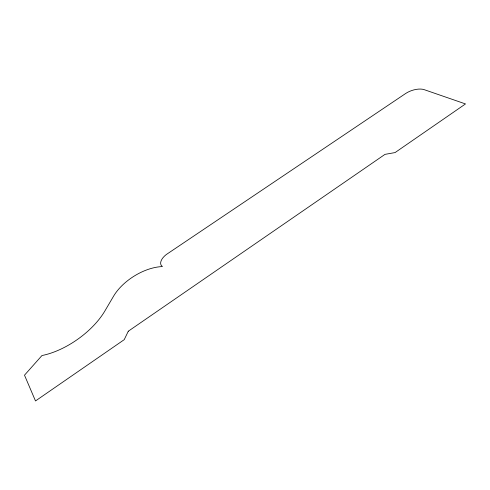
<?xml version="1.0" encoding="UTF-8"?>
<svg xmlns="http://www.w3.org/2000/svg" width="490" height="490" viewBox="0 0 490 490"><rect width="100%" height="100%" fill="white"/><g stroke="black" fill="none" stroke-linecap="round" stroke-linejoin="round"><path stroke-width="0.73" d="M128.306 331.209L124.221 339.662L35.494 400.949L24.5 375.181L41.962 355.538A58.292 29.553 -35.2 0 0 105.209 310.403L113.417 296.444A40.401 22.215 -32.3 0 1 162.404 266.585L161.088 265.121A12.758 6.836 -30.2 0 1 166.232 254.586L405.579 93.547A13.892 6.523 -18.5 0 1 424.193 89.658L465.5 103.929L395.063 152.58L384.999 154.362L128.306 331.209"/></g></svg>
